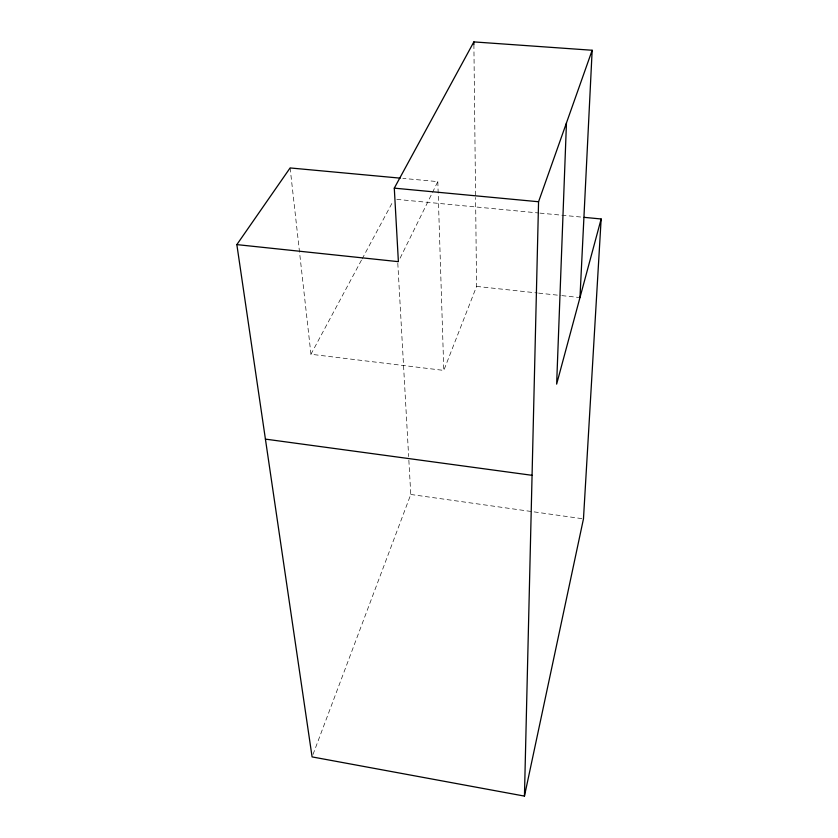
<?xml version="1.0" encoding="UTF-8"?>
<svg xmlns="http://www.w3.org/2000/svg" width="838" height="838" viewBox="0 0 838 838"><rect width="100%" height="100%" fill="white"/><g stroke="black" fill="none" stroke-linecap="round" stroke-linejoin="round"><path stroke-width="0.63" stroke-dasharray="4.19 3.14" d="M313.014 754.462L410.777 494.472L408.724 457.883M290.116 167.946L310.95 354.264L443.805 370.406L476.571 286.407L475.586 197.496M400.103 258.177L437.813 181.626L402.837 178.379M310.95 354.264L361.513 260.031M362.131 258.89L392.97 201.434M396.803 199.381L538.677 212.988M539.976 213.114L582.934 217.231M476.571 286.407L537.315 292.965M538.614 293.111L560.58 295.479M561.879 295.625L578.681 297.438M410.777 494.472L583.468 518.858M397.799 263.163L408.651 456.574M437.813 181.626L443.805 370.406M473.889 44.519L475.575 196.186"/><path stroke-width="1.26" d="M524.452 796.1L538.562 201.749L592.162 50.259L473.858 41.9L394.289 188.152L398.385 261.666L236.85 244.612L312.092 756.903L524.452 796.1L583.468 518.858L601.15 218.98L584.233 217.356M566.457 122.914L556.642 384.118L601.15 218.98M579.969 297.574L592.162 50.259M236.85 244.612L290.116 167.946L400.239 178.148M394.289 188.152L538.562 201.749M265.416 439.112L532.067 475.314M473.858 41.9L473.889 44.519"/></g></svg>
